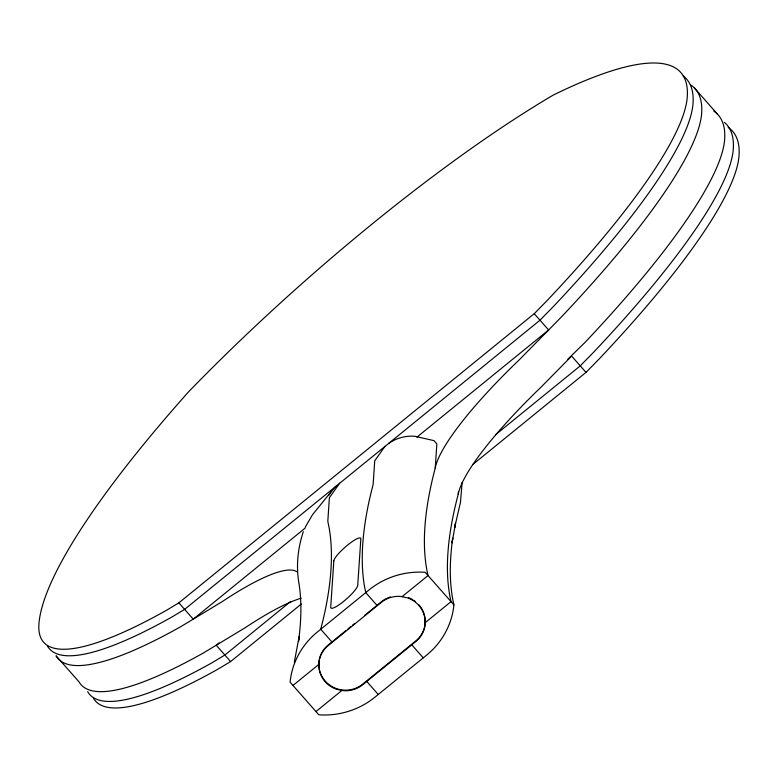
<?xml version="1.0" encoding="UTF-8"?>
<svg xmlns="http://www.w3.org/2000/svg" width="778" height="778" viewBox="0 0 778 778"><rect width="100%" height="100%" fill="white"/><g stroke="black" fill="none" stroke-linecap="round" stroke-linejoin="round"><path stroke-width="1.17" d="M402.041 596.707L428.036 575.555A2151.501 426.111 -41.4 0 1 435.223 468.142L436.847 443.878L433.968 440.62L414.596 436.244A39.085 37.577 3.8 0 0 388.621 443.47L184.619 609.369L171.948 616.993A425.867 84.345 -41.4 0 1 47.419 646.012M425.041 622.799L451.046 601.647A2151.501 426.111 -41.4 0 1 458.232 494.234L458.378 491.929M462.113 482.477L460.479 502.248L454.595 527.834L455.538 523.156L452.076 542.927L452.708 538.162C449.665 560.267 448.935 583.023 453.914 604.905A78.568 75.524 3.8 0 1 426.645 655.105L374.86 697.234A78.568 75.524 3.8 0 1 318.834 714.817L290.087 682.199A78.568 75.524 3.8 0 1 317.356 632.008L369.132 589.87A78.568 75.524 3.8 0 1 425.158 572.287L453.914 604.905M294.298 662.224L299.112 636.774L298.48 641.539C301.203 621.846 302.039 601.715 298.733 582.041C296.039 565.499 297.916 547.712 303.313 531.724M305.19 527.251L312.552 514.657L332.721 489.78M339.636 483.235L329.386 497.716L327.81 521.299L329.182 528.106A2210.444 437.781 -41.4 0 1 323.026 620.105L320.731 629.256L332.235 642.307M384.974 446.339L374.724 460.819L373.148 484.402L370.649 494.361A2210.444 437.781 -41.4 0 0 364.493 586.359L365.757 592.622L377.262 605.663M534.243 313.68L547.294 300.366A425.867 84.345 -41.4 0 0 687.275 96.832A579.863 114.843 -41.4 0 0 553.284 95.062A439.726 87.087 -41.4 0 0 188.577 391.82A579.863 114.843 -41.4 0 0 38.9 624.403A425.867 84.345 -41.4 0 0 166.191 610.467L178.862 602.853L534.243 313.68L548.616 329.989L518.79 360.292A176.334 34.922 -41.4 0 0 435.223 468.142M472.888 464.437L585.999 372.39L599.06 359.076A425.867 84.345 -41.4 0 0 739.032 155.542A579.863 114.843 -41.4 0 0 728.208 127.407M388.621 443.479L539.99 320.205L553.051 306.892A425.867 84.345 -41.4 0 0 693.023 103.357A579.863 114.843 -41.4 0 0 683.181 75.923M305.141 528.106L193.245 619.162L180.574 626.776A425.867 84.345 -41.4 0 1 56.045 655.796L79.045 681.888A425.867 84.345 -41.4 0 0 203.573 652.868L245.226 627.7A176.334 34.922 -41.4 0 1 301.125 598.204M416.979 437.11L548.616 329.989L561.677 316.675A425.867 84.345 -41.4 0 0 701.659 113.141A579.863 114.843 -41.4 0 0 690.825 85.006M219.065 642.959L216.245 645.254L230.628 661.563L301.319 604.029M567.862 359.144L584.677 342.767A425.867 84.345 -41.4 0 0 724.658 139.233A579.863 114.843 -41.4 0 0 713.825 111.098M290.69 601.443L224.871 655.037L212.2 662.652A425.867 84.345 -41.4 0 1 87.671 691.681M345.928 630.588L328.199 645.011A26.617 25.586 3.8 0 0 325.194 681.061A26.617 25.586 3.8 0 0 362.704 684.144L415.88 640.878A26.617 25.586 3.8 0 0 418.885 604.827M347.795 629.071L350.586 626.786M352.453 625.269L354.321 623.752M364.581 615.408L381.376 601.744A26.617 25.586 3.8 0 1 386.18 598.632M292.956 685.467L318.961 664.315M315.965 711.559L341.96 690.407M495.576 434.717L580.252 365.864L593.303 352.551A425.867 84.345 -41.4 0 0 733.284 149.016A579.863 114.843 -41.4 0 0 724.376 122.341M230.628 661.563L217.947 669.177A425.867 84.345 -41.4 0 1 93.418 698.197M694.491 88.079L717.491 114.172M585.999 372.39L571.626 356.081L541.789 386.394A176.334 34.922 -41.4 0 0 458.232 494.234M411.766 644.806L423.271 657.857M366.739 681.44L378.244 694.491M178.862 602.853L193.245 619.162L222.226 601.608A176.334 34.922 -41.4 0 1 297.225 572.015M329.016 495.119A39.085 37.577 3.8 0 1 336.096 486.211M387.211 598.146A26.617 25.586 3.8 0 1 390.439 596.92M408.625 597.65A26.617 25.586 3.8 0 1 412.768 599.712M413.731 600.324A26.617 25.586 3.8 0 1 415.578 601.676M333.82 560.899L330.718 607.287A17.748 3.511 -41.4 0 0 343.895 601.17A17.748 3.511 -41.4 0 0 357.734 585.299L360.836 538.921A17.748 3.511 -41.4 0 0 347.659 545.028A17.748 3.511 -41.4 0 0 333.82 560.899M381.337 602.357L328.16 645.614A26.617 25.586 3.8 0 0 318.883 663.012L319.243 669.683A26.617 25.586 3.8 0 0 336.495 689.25L343.283 690.689A26.617 25.586 3.8 0 0 362.665 684.757L415.841 641.49A26.617 25.586 3.8 0 0 425.109 624.102L424.759 617.431A26.617 25.586 3.8 0 0 407.507 597.864L400.719 596.425A26.617 25.586 3.8 0 0 381.337 602.357"/></g></svg>
